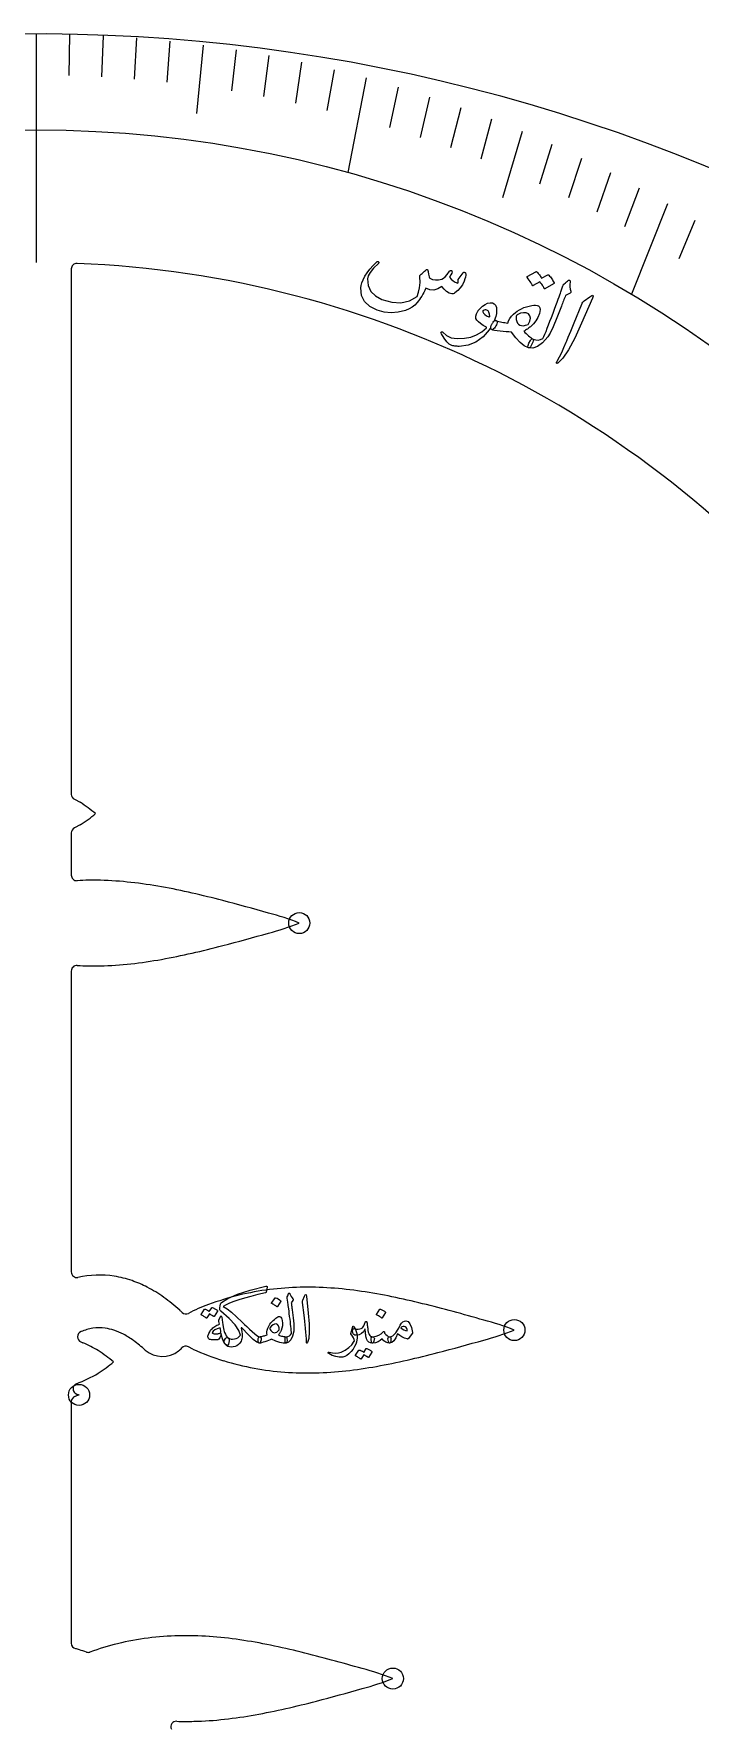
# Model space of a CAD drawing. Header units: millimetres. Extents: x -79 to 79, y -79 to 79.
# Drawn here: x -0.1 to 29.9, y 2.9 to 79.2 of the extents above; entities that cross this region are included whole.
import ezdxf

# ---------------------------------------------------------------- set-up
doc = ezdxf.new("R2010")
doc.units = ezdxf.units.MM
for name, color, linetype in [('CUT_INNER', 6, 'Continuous'), ('CUT_OUTER', 1, 'Continuous'), ('ENGRAVE', 7, 'Continuous'), ('ENGRAVE_FINE', 8, 'Continuous'), ('TEXT', 5, 'Continuous')]:
    doc.layers.add(name, color=color, linetype=linetype)

msp = doc.modelspace()

# ---------------------------------------------------------------- linework, layer by layer
at = {"layer": 'CUT_INNER'}
for points in [[(1.584, 68.617), (1.584, 44.961)], [(1.721, 44.738), (1.984, 44.605), (1.988, 44.602)], [(1.988, 43.583), (1.984, 43.581), (1.721, 43.447)], [(1.584, 43.224), (1.584, 41.323)], [(1.584, 37.006), (1.584, 23.456)], [(2.015, 20.306), (2.106, 20.268)], [(4.912, 19.938), (4.907, 19.941)], [(7.058, 19.983), (6.852, 20.087)], [(1.584, 17.621), (1.584, 6.737)], [(1.825, 17.959), (1.925, 17.924), (1.93, 17.921), (1.925, 17.919), (1.75, 17.856)]]:
    msp.add_lwpolyline(points, dxfattribs=at)
for centre, radius, start, end in [((1.834, 68.617), 0.25, 87.71484, 180), ((0, 22.632), 46.272, 349.80546, 87.71652), ((1.834, 44.961), 0.25, 180, 243.08825), ((-3.701, 36.197), 10.15, 51.07027, 55.90624), ((-2.821, 50.8), 8.673, 303.68162, 309.34186), ((1.834, 43.224), 0.25, 116.91175, 180), ((1.834, 41.323), 0.25, 180, 272.78339), ((2.538, 30.44), 10.656, 88.09334, 93.72208), ((2.468, 24.718), 16.377, 83.68566, 88.51532), ((1.975, 20.286), 20.837, 79.85123, 83.67726), ((0.499, 12.042), 29.212, 77.09505, 79.85133), ((-3.405, -5.026), 46.72, 75.36461, 77.10318), ((-15.964, -52.947), 96.26, 74.06365, 75.3386), ((7.416, 50.39), 12.066, 284.63305, 291.51619), ((7.419, 27.947), 12.057, 68.48253, 75.36448), ((-14.548, 126.1), 90.895, 284.62278, 285.97305), ((1.977, 58.025), 20.819, 276.30798, 280.14042), ((0.504, 66.263), 29.187, 280.14033, 282.90122), ((-3.396, 83.32), 46.685, 282.89307, 284.6342), ((1.834, 37.006), 0.25, 87.21661, 180), ((2.537, 47.872), 10.639, 266.27639, 271.88311), ((2.469, 53.598), 16.365, 271.46271, 276.29951), ((1.834, 23.456), 0.25, 180, 280.83072), ((2.842, 18.973), 4.345, 81.05931, 102.77715), ((2.794, 18.696), 4.626, 70.7876, 81.00975), ((2.596, 18.127), 5.229, 62.59711, 70.78862), ((2.129, 17.235), 6.236, 54.51227, 62.55807), ((1.226, 15.967), 7.792, 47.78433, 54.52106), ((11.987, 10.667), 12.084, 103.6684, 110.50368), ((12.093, 10.239), 12.525, 97.26797, 103.6783), ((12.183, 9.504), 13.265, 91.28184, 97.24922), ((12.216, 7.79), 14.979, 85.99139, 91.26151), ((11.981, 4.505), 18.273, 81.63497, 85.97843), ((11.098, -1.493), 24.335, 78.33883, 81.63099), ((8.696, -13.141), 36.228, 76.10989, 78.3428), ((5.527, 20.678), 1.413, 42.64091, 48.599), ((6.74, 21.816), 0.25, 226.27055, 296.91175), ((9.875, 15.881), 6.462, 109.15664, 117.88327), ((2.326, -38.964), 62.826, 74.82806, 76.1239), ((-7.906, -77.039), 102.252, 74.07615, 74.87814), ((2.111, 20.537), 0.25, 110.93845, 247.52121), ((2.883, 18.723), 2.221, 98.6188, 112.8403), ((2.842, 18.978), 1.963, 82.13359, 98.54483), ((2.804, 18.734), 2.21, 71.58711, 82.02632), ((2.605, 18.142), 2.835, 62.20863, 71.54273), ((2.109, 17.201), 3.899, 54.23973, 62.21295), ((17.098, 32.065), 12.066, 284.63305, 291.51619), ((17.101, 9.623), 12.057, 68.48253, 75.36448), ((-2.057, 11.205), 9.974, 60.86691, 65.33249), ((-2.89, 11.511), 10.15, 51.07027, 55.90624), ((1.011, 15.685), 5.77, 47.52835, 54.18568), ((5.685, 20.84), 1.188, 229.43535, 307.72321), ((5.78, 20.728), 1.041, 307.33051, 318.3456), ((6.739, 19.864), 0.25, 63.08825, 136.46162), ((11.781, 30.406), 11.444, 245.62436, 253.00498), ((-4.866, 107.776), 90.895, 284.62278, 285.97305), ((-2.011, 26.114), 8.673, 303.68162, 309.34186), ((12.053, 31.253), 12.333, 252.94425, 259.53624), ((12.136, 31.714), 12.802, 259.54629, 265.76579), ((11.659, 39.7), 20.819, 276.30798, 280.14042), ((10.186, 47.938), 29.187, 280.14033, 282.90122), ((6.286, 64.996), 46.685, 282.89307, 284.6342), ((1.91, 18.194), 0.25, 112.47879, 250.23331), ((-0.773, 25.083), 7.143, 291.24099, 300.00773), ((12.217, 32.871), 13.961, 265.78716, 271.44543), ((12.151, 35.273), 16.365, 271.46271, 276.29951), ((1.834, 17.621), 0.25, 109.76669, 180), ((0.001, 22.631), 56.567, 271.84873, 346.16245), ((0.001, 22.631), 46.271, 272.28305, 342.28289), ((6.627, -5.452), 12.525, 97.26797, 103.6783), ((6.716, -6.186), 13.265, 91.28184, 97.24922), ((6.749, -7.9), 14.979, 85.99139, 91.26151), ((6.514, -11.186), 18.273, 81.63497, 85.97843), ((5.631, -17.183), 24.335, 78.33883, 81.63099), ((1.834, 6.737), 0.25, 180, 255.23438), ((0.728, 2.509), 4.119, 72.66595, 75.34838), ((0.038, 0.119), 6.607, 70.33966, 73.12503), ((2.342, 6.577), 0.25, 251.01563, 288.79688), ((6.207, -3.884), 10.903, 103.48498, 110.31172), ((3.23, -28.831), 36.228, 76.10989, 78.3428), ((-3.141, -54.655), 62.826, 74.82806, 76.1239), ((-13.373, -92.73), 102.252, 74.07615, 74.87814), ((11.635, -6.068), 12.057, 68.48253, 75.36448), ((-10.333, 92.085), 90.895, 284.62278, 285.97305), ((11.631, 16.375), 12.066, 284.63305, 291.51619), ((0.819, 49.305), 46.685, 282.89307, 284.6342), ((6.315, 2.978), 0.25, 87.21661, 204.60938), ((6.754, 11.339), 8.123, 266.98714, 272.45289), ((6.684, 19.583), 16.365, 271.46271, 276.29951), ((6.192, 24.01), 20.819, 276.30798, 280.14042), ((4.719, 32.248), 29.187, 280.14033, 282.90122)]:
    msp.add_arc(centre, radius, start, end, dxfattribs=at)
at = {"layer": 'CUT_OUTER'}
msp.add_arc((0, 0), 79.2, 352.9693, 186.32868, dxfattribs=at)
at = {"layer": 'ENGRAVE'}
for points in [[(0, 79.2), (0, 68.904)], [(14.856, 77.215), (14.036, 72.955)], [(28.414, 71.546), (26.799, 67.479)]]:
    msp.add_lwpolyline(points, dxfattribs=at)
for centre, radius in [((0, 22.632), 52.244), ((11.843, 39.164), 0.475), ((21.525, 20.84), 0.475), ((1.93, 17.921), 0.475), ((16.058, 5.149), 0.475)]:
    msp.add_circle(centre, radius, dxfattribs=at)
at = {"layer": 'ENGRAVE_FINE'}
for points in [[(1.508, 79.18), (1.473, 77.327)], [(3.015, 79.12), (2.944, 77.267)], [(4.519, 79.019), (4.413, 77.168)], [(6.018, 78.879), (5.877, 77.03)], [(7.513, 78.699), (7.219, 75.622)], [(9, 78.479), (8.789, 76.636)], [(10.48, 78.221), (10.233, 76.381)], [(11.95, 77.924), (11.668, 76.088)], [(13.409, 77.588), (13.092, 75.757)], [(16.29, 76.804), (15.904, 74.984)], [(17.709, 76.356), (17.289, 74.543)], [(19.113, 75.873), (18.658, 74.067)], [(20.5, 75.355), (20.011, 73.556)], [(21.87, 74.802), (20.997, 71.817)], [(23.22, 74.215), (22.663, 72.433)], [(24.551, 73.595), (23.959, 71.822)], [(25.86, 72.943), (25.235, 71.18)], [(27.148, 72.26), (26.49, 70.507)], [(29.656, 70.803), (28.931, 69.072)]]:
    msp.add_lwpolyline(points, dxfattribs=at)
at = {"layer": 'TEXT'}
for points in [[(19.223, 68.438), (19.24, 68.455), (19.257, 68.465), (19.273, 68.468), (19.29, 68.464), (19.308, 68.454), (19.322, 68.44), (19.331, 68.423), (19.335, 68.402), (19.337, 68.333), (19.326, 68.254), (19.301, 68.165), (19.263, 68.064), (19.185, 67.908), (19.09, 67.767), (18.978, 67.643), (18.85, 67.536), (18.812, 67.513), (18.775, 67.498), (18.739, 67.492), (18.704, 67.495), (18.589, 67.534), (18.476, 67.603), (18.366, 67.703), (18.257, 67.834), (18.076, 67.72), (17.896, 67.669), (17.716, 67.678), (17.536, 67.75), (17.492, 67.654), (17.447, 67.563), (17.401, 67.477), (17.354, 67.396), (17.305, 67.319), (17.255, 67.245), (17.204, 67.175), (17.151, 67.108), (17.043, 66.993), (16.921, 66.895), (16.784, 66.815), (16.631, 66.752), (16.302, 66.669), (15.979, 66.643), (15.66, 66.674), (15.346, 66.762), (15.015, 66.93), (14.783, 67.152), (14.648, 67.428), (14.611, 67.76), (14.627, 67.87), (14.664, 67.994), (14.722, 68.133), (14.801, 68.285), (14.903, 68.447), (15.025, 68.61), (15.168, 68.774), (15.333, 68.939), (15.345, 68.949), (15.358, 68.954), (15.371, 68.956), (15.385, 68.953), (15.398, 68.948), (15.408, 68.94), (15.416, 68.931), (15.421, 68.92), (15.422, 68.906), (15.42, 68.893), (15.414, 68.88), (15.404, 68.868), (15.191, 68.647), (15.039, 68.458), (14.947, 68.3), (14.915, 68.175), (14.943, 67.865), (15.06, 67.608), (15.268, 67.402), (15.565, 67.245), (16.012, 67.119), (16.423, 67.098), (16.8, 67.184), (17.145, 67.378), (17.215, 67.565), (17.26, 67.773), (17.28, 68.004), (17.273, 68.256), (17.27, 68.283), (17.271, 68.305), (17.277, 68.323), (17.287, 68.336), (17.332, 68.379), (17.375, 68.418), (17.415, 68.455), (17.452, 68.489), (17.488, 68.52), (17.52, 68.547), (17.549, 68.57), (17.576, 68.589), (17.59, 68.596), (17.602, 68.596), (17.612, 68.59), (17.62, 68.577), (17.624, 68.569), (17.628, 68.555), (17.633, 68.538), (17.64, 68.516), (17.647, 68.49), (17.653, 68.46), (17.66, 68.427), (17.666, 68.389), (17.68, 68.315), (17.694, 68.26), (17.709, 68.224), (17.724, 68.206), (17.841, 68.149), (17.97, 68.122), (18.111, 68.125), (18.264, 68.159), (18.33, 68.195), (18.409, 68.267), (18.502, 68.373), (18.608, 68.514), (18.619, 68.527), (18.631, 68.537), (18.647, 68.543), (18.665, 68.545), (18.68, 68.544), (18.694, 68.541), (18.706, 68.534), (18.716, 68.524), (18.722, 68.488), (18.707, 68.431), (18.67, 68.353), (18.612, 68.254), (18.682, 68.159), (18.767, 68.08), (18.866, 68.019), (18.979, 67.973), (18.992, 68.007), (18.999, 68.037), (19.001, 68.061), (18.997, 68.079), (18.991, 68.098), (18.989, 68.115), (18.993, 68.129), (19.001, 68.142)], [(23.032, 68.349), (23.04, 68.352), (23.05, 68.351), (23.061, 68.347), (23.073, 68.339), (23.111, 68.299), (23.146, 68.259), (23.179, 68.217), (23.21, 68.175), (23.238, 68.131), (23.265, 68.085), (23.289, 68.038), (23.311, 67.989), (23.313, 67.976), (23.312, 67.965), (23.305, 67.955), (23.295, 67.947), (22.901, 67.723), (22.893, 67.721), (22.884, 67.726), (22.874, 67.736), (22.864, 67.753), (22.858, 67.766), (22.848, 67.785), (22.832, 67.811), (22.812, 67.843), (22.786, 67.882), (22.756, 67.928), (22.72, 67.981), (22.679, 68.041), (22.372, 67.865), (22.36, 67.861), (22.349, 67.864), (22.338, 67.875), (22.328, 67.892), (22.32, 67.908), (22.306, 67.931), (22.287, 67.963), (22.262, 68.003), (22.232, 68.051), (22.194, 68.108), (22.151, 68.174), (22.1, 68.248), (22.096, 68.258), (22.096, 68.267), (22.1, 68.273), (22.108, 68.277), (22.497, 68.493), (22.505, 68.495), (22.515, 68.495), (22.526, 68.491), (22.538, 68.483), (22.572, 68.452), (22.603, 68.419), (22.632, 68.385), (22.658, 68.349), (22.683, 68.312), (22.706, 68.275), (22.727, 68.236), (22.745, 68.197)], [(23.755, 67.938), (23.824, 67.994), (23.878, 68.038), (23.918, 68.071), (23.942, 68.093), (23.959, 68.106), (23.977, 68.113), (23.993, 68.114), (24.01, 68.108), (24.025, 68.096), (24.035, 68.081), (24.039, 68.061), (24.037, 68.037), (24.026, 67.922), (24.027, 67.813), (24.04, 67.709), (24.065, 67.61), (24.07, 67.58), (24.063, 67.554), (24.041, 67.531), (24.006, 67.512), (23.833, 67.429), (23.807, 67.365), (23.782, 67.301), (23.758, 67.239), (23.734, 67.177), (23.71, 67.117), (23.688, 67.058), (23.665, 67), (23.644, 66.943), (23.442, 66.416), (23.273, 66.011), (23.138, 65.726), (23.036, 65.561), (22.789, 65.297), (22.56, 65.126), (22.35, 65.047), (22.158, 65.062), (22.154, 65.065), (22.15, 65.067), (22.145, 65.069), (22.141, 65.071), (22.128, 65.11), (22.141, 65.175), (22.18, 65.268), (22.245, 65.388), (22.273, 65.431), (22.302, 65.457), (22.333, 65.466), (22.366, 65.46), (22.489, 65.424), (22.602, 65.416), (22.707, 65.436), (22.803, 65.483), (22.848, 65.577), (22.897, 65.685), (22.95, 65.808), (23.006, 65.945), (23.066, 66.095), (23.129, 66.259), (23.196, 66.435), (23.267, 66.624), (23.337, 66.81), (23.399, 66.977), (23.454, 67.125), (23.501, 67.255), (23.541, 67.367), (23.575, 67.459), (23.602, 67.532), (23.622, 67.586), (23.708, 67.861), (23.72, 67.887), (23.731, 67.908), (23.743, 67.925), (23.755, 67.938)], [(24.918, 67.366), (25.007, 67.422), (25.058, 67.43), (25.071, 67.392), (25.046, 67.306), (24.552, 66.183), (24.244, 65.497), (23.962, 64.969), (23.709, 64.597), (23.486, 64.382), (23.46, 64.369), (23.441, 64.365), (23.429, 64.369), (23.424, 64.383), (23.424, 64.4), (23.428, 64.419), (23.436, 64.441), (23.449, 64.466), (23.554, 64.654), (23.657, 64.859), (23.758, 65.079), (23.857, 65.317), (23.884, 65.378), (23.954, 65.545), (24.068, 65.817), (24.225, 66.195), (24.564, 67.038), (24.585, 67.082), (24.608, 67.119), (24.635, 67.151), (24.664, 67.177)], [(20.393, 65.878), (20.116, 65.555), (19.799, 65.324), (19.443, 65.183), (19.047, 65.131), (18.996, 65.131), (18.945, 65.133), (18.896, 65.136), (18.849, 65.141), (18.803, 65.148), (18.76, 65.156), (18.718, 65.167), (18.679, 65.18), (18.592, 65.235), (18.49, 65.34), (18.373, 65.495), (18.24, 65.701), (18.228, 65.727), (18.223, 65.75), (18.227, 65.768), (18.239, 65.782), (18.254, 65.791), (18.271, 65.79), (18.287, 65.782), (18.304, 65.766), (18.47, 65.617), (18.688, 65.523), (18.957, 65.484), (19.28, 65.497), (19.564, 65.551), (19.824, 65.647), (20.061, 65.786), (20.273, 65.967), (20.276, 65.976), (20.277, 65.984), (20.275, 65.99), (20.27, 65.996), (20.122, 66.076), (20, 66.154), (19.905, 66.231), (19.837, 66.306), (19.796, 66.392), (19.79, 66.488), (19.818, 66.595), (19.881, 66.712), (19.89, 66.727), (19.901, 66.742), (19.912, 66.757), (19.924, 66.772), (19.936, 66.787), (19.95, 66.803), (19.965, 66.82), (19.98, 66.837), (20.092, 66.942), (20.205, 67.021), (20.32, 67.071), (20.436, 67.094), (20.542, 67.088), (20.623, 67.049), (20.681, 66.979), (20.715, 66.877), (20.728, 66.751), (20.718, 66.617), (20.687, 66.473), (20.634, 66.32), (20.643, 66.317), (20.652, 66.313), (20.66, 66.31), (20.669, 66.307), (20.677, 66.304), (20.686, 66.301), (20.695, 66.297), (20.703, 66.293), (20.73, 66.273), (20.745, 66.242), (20.746, 66.202), (20.734, 66.152), (20.715, 66.1), (20.69, 66.05), (20.66, 66.002), (20.625, 65.956), (20.589, 65.917), (20.558, 65.892), (20.531, 65.881), (20.509, 65.884), (20.425, 65.923), (20.421, 65.915), (20.414, 65.905), (20.405, 65.893), (20.393, 65.878)], [(20.416, 66.483), (20.408, 66.588), (20.383, 66.67), (20.343, 66.731), (20.287, 66.768), (20.246, 66.775), (20.206, 66.775), (20.168, 66.767), (20.132, 66.752), (20.117, 66.741), (20.109, 66.726), (20.107, 66.707), (20.112, 66.684), (20.139, 66.622), (20.194, 66.563), (20.274, 66.508), (20.382, 66.455), (20.394, 66.453), (20.404, 66.456), (20.411, 66.466), (20.416, 66.483)], [(22.604, 66.957), (22.61, 66.954), (22.616, 66.951), (22.621, 66.947), (22.625, 66.944), (22.629, 66.94), (22.633, 66.936), (22.636, 66.932), (22.64, 66.928), (22.669, 66.862), (22.681, 66.788), (22.676, 66.704), (22.654, 66.612), (22.586, 66.438), (22.496, 66.281), (22.385, 66.141), (22.253, 66.018), (22.219, 65.99), (22.183, 65.964), (22.147, 65.938), (22.11, 65.912), (22.071, 65.887), (22.031, 65.862), (21.991, 65.838), (21.949, 65.815), (22.004, 65.757), (22.059, 65.704), (22.112, 65.653), (22.164, 65.607), (22.216, 65.564), (22.266, 65.525), (22.317, 65.49), (22.366, 65.46), (22.382, 65.443), (22.387, 65.414), (22.379, 65.374), (22.361, 65.322), (22.303, 65.197), (22.25, 65.111), (22.202, 65.067), (22.158, 65.062), (21.973, 65.16), (21.784, 65.312), (21.59, 65.518), (21.39, 65.778), (21.28, 65.779), (21.159, 65.786), (21.029, 65.797), (20.888, 65.813), (20.748, 65.832), (20.638, 65.85), (20.557, 65.868), (20.505, 65.886), (20.483, 65.904), (20.47, 65.933), (20.466, 65.972), (20.472, 66.022), (20.478, 66.05), (20.486, 66.076), (20.496, 66.102), (20.508, 66.127), (20.521, 66.151), (20.535, 66.175), (20.55, 66.198), (20.566, 66.221), (20.601, 66.26), (20.634, 66.285), (20.666, 66.295), (20.697, 66.291), (20.766, 66.272), (20.834, 66.255), (20.901, 66.24), (20.966, 66.226), (21.031, 66.213), (21.096, 66.201), (21.16, 66.191), (21.225, 66.181), (21.265, 66.285), (21.323, 66.387), (21.396, 66.485), (21.486, 66.58), (21.57, 66.651), (21.658, 66.716), (21.752, 66.775), (21.851, 66.828), (21.956, 66.874), (22.067, 66.914), (22.185, 66.947), (22.31, 66.972), (22.403, 66.984), (22.483, 66.985), (22.55, 66.977), (22.604, 66.957)], [(22.162, 66.589), (22.054, 66.636), (21.934, 66.647), (21.802, 66.62), (21.658, 66.556), (21.625, 66.528), (21.606, 66.482), (21.601, 66.418), (21.61, 66.336), (21.634, 66.251), (21.669, 66.182), (21.714, 66.128), (21.771, 66.089), (21.843, 66.066), (21.93, 66.063), (22.033, 66.079), (22.151, 66.114), (22.221, 66.266), (22.246, 66.396), (22.226, 66.504), (22.162, 66.589)], [(10.354, 22.824), (10.363, 22.824), (10.371, 22.822), (10.377, 22.819), (10.383, 22.815), (10.389, 22.807), (10.393, 22.797), (10.394, 22.784), (10.392, 22.767), (10.357, 22.55), (10.355, 22.54), (10.349, 22.532), (10.34, 22.526), (10.329, 22.521), (9.98, 22.437), (9.663, 22.355), (9.377, 22.275), (9.122, 22.196), (8.899, 22.12), (8.708, 22.046), (8.548, 21.973), (8.42, 21.903), (8.598, 21.794), (8.799, 21.64), (9.024, 21.442), (9.272, 21.199), (9.375, 21.098), (9.485, 20.994), (9.602, 20.885), (9.726, 20.773), (9.843, 20.673), (9.936, 20.601), (10.007, 20.555), (10.055, 20.537), (10.104, 20.515), (10.127, 20.471), (10.126, 20.402), (10.099, 20.31), (10.088, 20.285), (10.077, 20.267), (10.066, 20.256), (10.055, 20.253), (9.938, 20.295), (9.768, 20.422), (9.545, 20.633), (9.269, 20.928), (9.253, 20.937), (9.241, 20.94), (9.235, 20.936), (9.234, 20.925), (9.255, 20.777), (9.267, 20.649), (9.271, 20.54), (9.266, 20.452), (9.249, 20.394), (9.227, 20.342), (9.2, 20.295), (9.168, 20.253), (9.102, 20.188), (9.031, 20.137), (8.956, 20.101), (8.875, 20.079), (8.784, 20.07), (8.703, 20.078), (8.634, 20.102), (8.575, 20.142), (8.514, 20.208), (8.478, 20.271), (8.468, 20.332), (8.483, 20.392), (8.52, 20.454), (8.559, 20.491), (8.599, 20.502), (8.641, 20.486), (8.704, 20.454), (8.772, 20.435), (8.846, 20.43), (8.925, 20.439), (9.003, 20.461), (9.074, 20.496), (9.137, 20.543), (9.193, 20.603), (9.124, 20.821), (8.955, 21.074), (8.686, 21.362), (8.316, 21.685), (8.288, 21.715), (8.271, 21.751), (8.265, 21.792), (8.269, 21.84), (8.286, 21.933), (8.303, 22.004), (8.321, 22.053), (8.338, 22.08), (8.628, 22.267), (9.059, 22.453), (9.631, 22.638), (10.345, 22.821), (10.346, 22.821), (10.348, 22.822), (10.349, 22.822), (10.35, 22.823), (10.351, 22.823), (10.352, 22.824), (10.353, 22.824), (10.354, 22.824)], [(10.755, 22.288), (10.759, 22.292), (10.764, 22.294), (10.772, 22.295), (10.78, 22.294), (10.842, 22.269), (10.899, 22.239), (10.954, 22.203), (11.004, 22.162), (11.009, 22.155), (11.011, 22.149), (11.011, 22.143), (11.008, 22.137), (10.859, 21.897), (10.854, 21.891), (10.847, 21.89), (10.838, 21.892), (10.828, 21.9), (10.819, 21.906), (10.805, 21.916), (10.786, 21.928), (10.761, 21.944), (10.732, 21.963), (10.696, 21.985), (10.654, 22.01), (10.607, 22.039), (10.601, 22.043), (10.597, 22.048), (10.597, 22.053), (10.601, 22.058)], [(11.301, 22.335), (11.322, 22.387), (11.339, 22.428), (11.351, 22.458), (11.358, 22.477), (11.363, 22.49), (11.37, 22.498), (11.379, 22.504), (11.389, 22.506), (11.401, 22.504), (11.411, 22.498), (11.418, 22.488), (11.424, 22.474), (11.45, 22.407), (11.482, 22.346), (11.518, 22.291), (11.56, 22.244), (11.571, 22.229), (11.575, 22.211), (11.57, 22.192), (11.556, 22.171), (11.487, 22.073), (11.492, 22.03), (11.497, 21.987), (11.501, 21.944), (11.506, 21.903), (11.511, 21.862), (11.515, 21.823), (11.52, 21.784), (11.525, 21.745), (11.569, 21.391), (11.595, 21.114), (11.605, 20.915), (11.598, 20.792), (11.538, 20.57), (11.46, 20.407), (11.364, 20.301), (11.251, 20.253), (11.247, 20.253), (11.244, 20.253), (11.241, 20.253), (11.238, 20.253), (11.219, 20.271), (11.207, 20.311), (11.202, 20.375), (11.203, 20.461), (11.206, 20.493), (11.215, 20.516), (11.23, 20.531), (11.251, 20.537), (11.331, 20.553), (11.397, 20.582), (11.45, 20.624), (11.49, 20.679), (11.488, 20.745), (11.483, 20.82), (11.476, 20.904), (11.467, 20.997), (11.455, 21.099), (11.443, 21.21), (11.428, 21.328), (11.411, 21.455), (11.396, 21.58), (11.382, 21.692), (11.369, 21.791), (11.358, 21.878), (11.348, 21.952), (11.34, 22.013), (11.334, 22.062), (11.329, 22.099), (11.298, 22.279), (11.297, 22.296), (11.297, 22.312), (11.298, 22.325), (11.301, 22.335)], [(12.083, 22.367), (12.114, 22.425), (12.138, 22.446), (12.156, 22.428), (12.169, 22.373), (12.241, 21.6), (12.284, 21.126), (12.294, 20.747), (12.27, 20.463), (12.213, 20.275), (12.202, 20.259), (12.193, 20.251), (12.185, 20.25), (12.178, 20.256), (12.173, 20.265), (12.169, 20.277), (12.166, 20.292), (12.165, 20.31), (12.165, 20.446), (12.159, 20.591), (12.146, 20.744), (12.128, 20.906), (12.123, 20.948), (12.111, 21.062), (12.09, 21.248), (12.061, 21.505), (11.992, 22.076), (11.99, 22.107), (11.992, 22.135), (11.997, 22.16), (12.005, 22.184)], [(7.906, 21.846), (7.91, 21.85), (7.915, 21.852), (7.923, 21.853), (7.931, 21.852), (7.962, 21.841), (7.992, 21.828), (8.021, 21.814), (8.05, 21.799), (8.077, 21.782), (8.104, 21.764), (8.13, 21.744), (8.155, 21.723), (8.16, 21.717), (8.162, 21.71), (8.162, 21.702), (8.158, 21.695), (8.007, 21.455), (8.003, 21.452), (7.997, 21.452), (7.989, 21.455), (7.979, 21.461), (7.972, 21.467), (7.96, 21.475), (7.945, 21.485), (7.925, 21.497), (7.9, 21.512), (7.871, 21.529), (7.837, 21.549), (7.799, 21.572), (7.679, 21.386), (7.673, 21.38), (7.666, 21.378), (7.657, 21.381), (7.647, 21.389), (7.638, 21.395), (7.624, 21.404), (7.605, 21.417), (7.581, 21.433), (7.551, 21.452), (7.516, 21.474), (7.474, 21.499), (7.426, 21.527), (7.421, 21.532), (7.419, 21.537), (7.42, 21.542), (7.423, 21.547), (7.578, 21.777), (7.582, 21.781), (7.587, 21.783), (7.594, 21.784), (7.603, 21.783), (7.629, 21.774), (7.655, 21.765), (7.68, 21.753), (7.704, 21.741), (7.727, 21.727), (7.75, 21.712), (7.771, 21.696), (7.792, 21.679)], [(8.644, 20.483), (8.672, 20.452), (8.688, 20.408), (8.69, 20.352), (8.679, 20.284), (8.656, 20.208), (8.632, 20.159), (8.606, 20.137), (8.578, 20.142), (8.5, 20.218), (8.434, 20.332), (8.379, 20.487), (8.335, 20.682), (8.3, 20.567), (8.263, 20.483), (8.223, 20.429), (8.18, 20.404), (8.157, 20.4), (8.133, 20.397), (8.106, 20.395), (8.078, 20.395), (8.048, 20.395), (8.017, 20.396), (7.984, 20.397), (7.95, 20.398), (7.89, 20.404), (7.843, 20.411), (7.808, 20.421), (7.786, 20.433), (7.756, 20.467), (7.737, 20.501), (7.73, 20.535), (7.736, 20.568), (7.78, 20.679), (7.819, 20.765), (7.853, 20.828), (7.881, 20.865), (7.918, 20.9), (7.958, 20.934), (7.999, 20.967), (8.043, 20.997), (8.09, 21.027), (8.139, 21.055), (8.191, 21.082), (8.247, 21.108), (8.231, 21.231), (8.228, 21.256), (8.228, 21.279), (8.231, 21.299), (8.237, 21.316), (8.303, 21.458), (8.317, 21.476), (8.33, 21.475), (8.342, 21.455), (8.354, 21.417), (8.373, 21.296), (8.39, 21.185), (8.407, 21.084), (8.423, 20.993), (8.439, 20.912), (8.455, 20.842), (8.471, 20.782), (8.486, 20.732), (8.52, 20.651), (8.557, 20.582), (8.599, 20.526), (8.644, 20.483)], [(10.951, 21.449), (10.955, 21.448), (10.959, 21.448), (10.963, 21.448), (10.966, 21.447), (10.97, 21.446), (10.973, 21.445), (10.976, 21.444), (10.979, 21.442), (11.014, 21.414), (11.041, 21.375), (11.062, 21.327), (11.077, 21.269), (11.089, 21.151), (11.084, 21.036), (11.062, 20.925), (11.023, 20.818), (11.012, 20.792), (11, 20.767), (10.987, 20.742), (10.973, 20.717), (10.958, 20.691), (10.943, 20.666), (10.927, 20.641), (10.91, 20.616), (10.958, 20.599), (11.004, 20.584), (11.049, 20.572), (11.093, 20.56), (11.134, 20.551), (11.175, 20.544), (11.213, 20.539), (11.251, 20.537), (11.265, 20.532), (11.276, 20.517), (11.284, 20.492), (11.288, 20.458), (11.293, 20.37), (11.288, 20.307), (11.274, 20.268), (11.251, 20.253), (11.115, 20.254), (10.962, 20.284), (10.79, 20.345), (10.601, 20.436), (10.537, 20.406), (10.466, 20.376), (10.387, 20.346), (10.301, 20.316), (10.215, 20.288), (10.145, 20.269), (10.093, 20.257), (10.058, 20.253), (10.04, 20.257), (10.025, 20.27), (10.012, 20.292), (10.001, 20.322), (9.997, 20.34), (9.994, 20.357), (9.993, 20.374), (9.993, 20.392), (9.994, 20.409), (9.996, 20.426), (9.998, 20.444), (10.001, 20.461), (10.01, 20.493), (10.023, 20.516), (10.039, 20.531), (10.058, 20.537), (10.103, 20.545), (10.147, 20.554), (10.19, 20.563), (10.231, 20.573), (10.272, 20.584), (10.313, 20.595), (10.353, 20.607), (10.392, 20.619), (10.386, 20.69), (10.391, 20.763), (10.405, 20.84), (10.43, 20.919), (10.458, 20.982), (10.49, 21.044), (10.526, 21.104), (10.567, 21.162), (10.613, 21.217), (10.665, 21.271), (10.722, 21.323), (10.784, 21.373), (10.832, 21.406), (10.876, 21.43), (10.915, 21.444), (10.951, 21.449)], [(15.475, 21.777), (15.479, 21.781), (15.485, 21.783), (15.492, 21.784), (15.501, 21.783), (15.562, 21.758), (15.62, 21.728), (15.674, 21.692), (15.725, 21.651), (15.729, 21.644), (15.732, 21.638), (15.731, 21.632), (15.728, 21.625), (15.579, 21.386), (15.574, 21.38), (15.567, 21.378), (15.558, 21.381), (15.548, 21.389), (15.539, 21.395), (15.525, 21.404), (15.506, 21.417), (15.482, 21.433), (15.452, 21.452), (15.416, 21.474), (15.374, 21.499), (15.327, 21.527), (15.321, 21.532), (15.318, 21.537), (15.318, 21.542), (15.321, 21.547)], [(8.281, 20.947), (8.153, 20.902), (8.05, 20.848), (7.972, 20.785), (7.918, 20.713), (7.942, 20.698), (7.973, 20.685), (8.01, 20.676), (8.054, 20.669), (8.079, 20.668), (8.105, 20.668), (8.131, 20.669), (8.157, 20.671), (8.183, 20.674), (8.209, 20.679), (8.236, 20.686), (8.262, 20.695), (8.293, 20.715), (8.31, 20.75), (8.312, 20.8), (8.3, 20.865), (8.292, 20.895), (8.286, 20.919), (8.283, 20.936), (8.281, 20.947)], [(10.809, 21.114), (10.735, 21.11), (10.664, 21.082), (10.598, 21.03), (10.534, 20.953), (10.523, 20.928), (10.525, 20.896), (10.541, 20.859), (10.569, 20.814), (10.606, 20.773), (10.645, 20.744), (10.687, 20.726), (10.73, 20.72), (10.777, 20.727), (10.828, 20.75), (10.881, 20.789), (10.938, 20.843), (10.934, 20.948), (10.911, 21.029), (10.869, 21.084), (10.809, 21.114)], [(13.172, 19.786), (13.162, 19.792), (13.155, 19.799), (13.149, 19.806), (13.147, 19.814), (13.146, 19.82), (13.148, 19.827), (13.151, 19.833), (13.156, 19.84), (13.162, 19.843), (13.169, 19.845), (13.178, 19.845), (13.188, 19.843), (13.335, 19.81), (13.474, 19.799), (13.605, 19.811), (13.727, 19.846), (13.917, 19.937), (14.078, 20.049), (14.212, 20.181), (14.317, 20.335), (14.319, 20.338), (14.32, 20.34), (14.321, 20.343), (14.322, 20.344), (14.323, 20.346), (14.323, 20.348), (14.323, 20.349), (14.324, 20.351), (14.314, 20.414), (14.283, 20.488), (14.233, 20.572), (14.163, 20.666), (14.16, 20.672), (14.159, 20.677), (14.159, 20.681), (14.16, 20.685), (14.251, 21.007), (14.261, 21.019), (14.279, 21.011), (14.304, 20.983), (14.336, 20.934), (14.376, 20.861), (14.408, 20.78), (14.431, 20.692), (14.447, 20.597), (14.45, 20.543), (14.446, 20.475), (14.435, 20.394), (14.418, 20.3), (14.388, 20.199), (14.337, 20.093), (14.266, 19.984), (14.175, 19.871), (14.077, 19.77), (13.982, 19.696), (13.89, 19.647), (13.8, 19.625), (13.641, 19.622), (13.484, 19.648), (13.327, 19.702), (13.172, 19.786)], [(14.857, 21.228), (14.871, 21.222), (14.881, 21.212), (14.888, 21.197), (14.892, 21.177), (14.893, 21.164), (14.896, 21.145), (14.899, 21.12), (14.903, 21.09), (14.907, 21.056), (14.912, 21.016), (14.917, 20.971), (14.923, 20.922), (14.936, 20.827), (14.951, 20.748), (14.97, 20.685), (14.992, 20.638), (15.02, 20.601), (15.053, 20.572), (15.094, 20.55), (15.141, 20.537), (15.185, 20.522), (15.213, 20.497), (15.224, 20.462), (15.22, 20.417), (15.201, 20.345), (15.182, 20.294), (15.163, 20.263), (15.144, 20.253), (15.052, 20.265), (14.976, 20.3), (14.917, 20.359), (14.876, 20.442), (14.868, 20.468), (14.86, 20.496), (14.853, 20.526), (14.846, 20.557), (14.839, 20.591), (14.834, 20.626), (14.829, 20.664), (14.825, 20.704), (14.822, 20.743), (14.819, 20.777), (14.817, 20.808), (14.814, 20.833), (14.812, 20.855), (14.811, 20.87), (14.81, 20.881), (14.809, 20.887), (14.809, 20.89), (14.809, 20.891), (14.808, 20.892), (14.806, 20.892), (14.805, 20.89), (14.802, 20.887), (14.8, 20.883), (14.797, 20.878), (14.733, 20.764), (14.646, 20.681), (14.536, 20.63), (14.402, 20.609), (14.346, 20.616), (14.302, 20.639), (14.27, 20.677), (14.251, 20.732), (14.245, 20.782), (14.246, 20.825), (14.255, 20.86), (14.27, 20.887), (14.289, 20.906), (14.308, 20.916), (14.327, 20.917), (14.346, 20.909), (14.362, 20.898), (14.377, 20.89), (14.389, 20.885), (14.399, 20.884), (14.491, 20.881), (14.569, 20.89), (14.634, 20.912), (14.687, 20.947), (14.717, 20.98), (14.749, 21.034), (14.782, 21.107), (14.816, 21.199), (14.822, 21.214), (14.831, 21.224), (14.842, 21.228), (14.857, 21.228)], [(15.911, 20.537), (15.936, 20.529), (15.954, 20.52), (15.966, 20.511), (15.971, 20.502), (15.973, 20.488), (15.974, 20.471), (15.973, 20.45), (15.971, 20.426), (15.959, 20.35), (15.945, 20.296), (15.929, 20.264), (15.911, 20.253), (15.825, 20.265), (15.74, 20.301), (15.655, 20.361), (15.57, 20.445), (15.489, 20.368), (15.39, 20.31), (15.274, 20.272), (15.141, 20.253), (15.126, 20.256), (15.115, 20.265), (15.106, 20.279), (15.1, 20.3), (15.075, 20.433), (15.072, 20.448), (15.073, 20.463), (15.078, 20.481), (15.087, 20.499), (15.098, 20.513), (15.11, 20.524), (15.124, 20.532), (15.141, 20.537), (15.3, 20.56), (15.431, 20.603), (15.534, 20.665), (15.608, 20.745), (15.617, 20.756), (15.627, 20.764), (15.639, 20.769), (15.652, 20.77), (15.664, 20.768), (15.673, 20.763), (15.679, 20.754), (15.68, 20.742), (15.681, 20.73), (15.682, 20.72), (15.684, 20.711), (15.687, 20.704), (15.74, 20.64), (15.795, 20.591), (15.852, 20.557), (15.911, 20.537)], [(16.646, 21.256), (16.745, 21.221), (16.826, 21.122), (16.891, 20.959), (16.939, 20.732), (16.941, 20.716), (16.94, 20.702), (16.936, 20.689), (16.93, 20.679), (16.756, 20.461), (16.744, 20.448), (16.73, 20.44), (16.714, 20.437), (16.696, 20.439), (16.578, 20.479), (16.468, 20.53), (16.364, 20.593), (16.267, 20.666), (16.189, 20.485), (16.104, 20.356), (16.011, 20.279), (15.911, 20.253), (15.899, 20.257), (15.888, 20.269), (15.876, 20.29), (15.863, 20.319), (15.844, 20.391), (15.837, 20.448), (15.843, 20.492), (15.86, 20.521), (15.87, 20.528), (15.882, 20.533), (15.896, 20.536), (15.911, 20.537), (15.982, 20.549), (16.053, 20.582), (16.121, 20.637), (16.188, 20.713), (16.218, 20.758), (16.262, 20.83), (16.32, 20.931), (16.393, 21.061), (16.451, 21.146), (16.512, 21.207), (16.577, 21.244), (16.646, 21.256)], [(16.419, 20.947), (16.478, 20.898), (16.545, 20.857), (16.62, 20.825), (16.703, 20.802), (16.698, 20.864), (16.681, 20.915), (16.652, 20.954), (16.611, 20.982), (16.564, 20.996), (16.516, 20.995), (16.467, 20.979), (16.419, 20.947)], [(14.857, 20.003), (14.861, 20.008), (14.866, 20.01), (14.873, 20.011), (14.882, 20.01), (14.913, 19.998), (14.943, 19.985), (14.972, 19.971), (15, 19.956), (15.028, 19.94), (15.055, 19.922), (15.081, 19.902), (15.106, 19.881), (15.111, 19.874), (15.113, 19.867), (15.113, 19.86), (15.109, 19.852), (14.958, 19.612), (14.954, 19.609), (14.948, 19.609), (14.94, 19.612), (14.929, 19.619), (14.922, 19.624), (14.911, 19.632), (14.896, 19.643), (14.876, 19.655), (14.851, 19.67), (14.822, 19.687), (14.788, 19.707), (14.75, 19.729), (14.63, 19.543), (14.624, 19.537), (14.617, 19.536), (14.608, 19.539), (14.598, 19.546), (14.589, 19.552), (14.575, 19.562), (14.556, 19.574), (14.532, 19.59), (14.502, 19.609), (14.466, 19.631), (14.425, 19.657), (14.377, 19.685), (14.372, 19.69), (14.37, 19.694), (14.371, 19.699), (14.374, 19.704), (14.529, 19.934), (14.533, 19.938), (14.538, 19.94), (14.545, 19.941), (14.554, 19.94), (14.58, 19.932), (14.606, 19.922), (14.631, 19.911), (14.655, 19.898), (14.678, 19.884), (14.701, 19.869), (14.722, 19.853), (14.743, 19.836)]]:
    msp.add_lwpolyline(points, close=True, dxfattribs=at)

doc.saveas('drawing.dxf')
